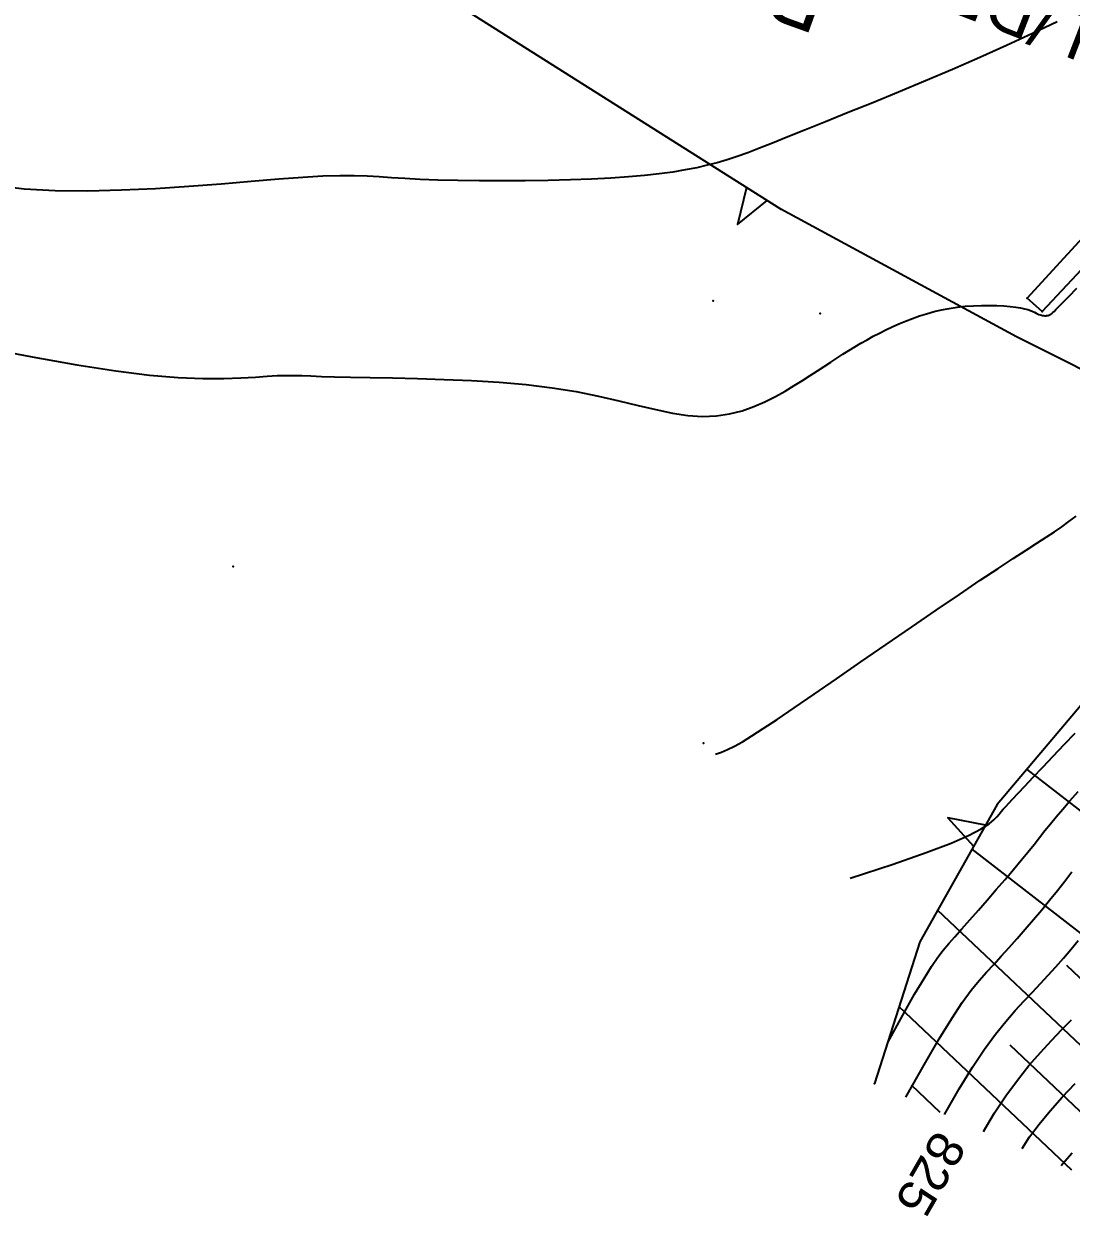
# Model space of a CAD drawing. Header units: metres. Extents: x 820373 to 834957, y 7564678 to 7566875.
# Drawn here: x 821212.48 to 821255.75, y 7564931.99 to 7564981.54 of the extents above; entities that cross this region are included whole.
import ezdxf
from ezdxf.enums import TextEntityAlignment as Align

# ---------------------------------------------------------------- set-up
doc = ezdxf.new("R2010")
doc.units = ezdxf.units.M
for name, color, linetype in [('P-WIPEOUT1', 5, 'Continuous'), ('P-WIPEOUT2', 2, 'Continuous'), ('XREF_GEO$0$F-HZ-PTO-NOTAVEL', 42, 'Continuous'), ('XREF_SON$0$P-PI_PROGRAMADO', 176, 'Continuous'), ('XREF_TOP$0$T-EU-OUTDOOR', 252, 'Continuous'), ('XREF_TOP$0$T-HG-BARRANCO', 23, 'Continuous'), ('XREF_TOP$0$T-HM-COTA', 252, 'Continuous'), ('XREF_TOP$0$T-HM-CURVA_INTERMEDIÁRIA', 252, 'Continuous'), ('XREF_TOP$0$T-HM-CURVA_MESTRA', 23, 'Continuous'), ('XREF_TOP$0$T-VE-VEGETAÇÃO', 92, 'Continuous')]:
    doc.layers.add(name, color=color, linetype=linetype)
doc.styles.add('XREF_GEO$0$ARIAL', font='arial.ttf')
doc.styles.add('XREF_SON$0$ARIAL-1', font='arial.ttf')
doc.styles.add('XREF_TOP$0$ROMANS', font='arial.ttf', dxfattribs={"height": 1.5})

# ---------------------------------------------------------------- blocks, each defined once
blk = doc.blocks.new('XREF_TOP$0$PONTO')
at = {"layer": 'XREF_TOP$0$T-HM-COTA'}
blk.add_point((0, 0), dxfattribs=at)
blk = doc.blocks.new('XREF_TOP$0$MATO 01')
blk.add_lwpolyline([(0.5, 0), (0, 1.5), (-0.5, 0)])
blk = doc.blocks.new('XREF_TOP')
at = {"layer": 'XREF_TOP$0$T-EU-OUTDOOR'}
blk.add_polyline3d([(821254.551, 7564969.663, 819.952), (821253.941, 7564970.208, 819.932), (821262.032, 7564979.044, 819.939), (821262.659, 7564978.308, 819.921)], close=True, dxfattribs=at)
at = {"layer": 'XREF_TOP$0$T-HG-BARRANCO'}
for p, q in [((821263.63, 7564943.227), (821253.926, 7564950.74)), ((821261.181, 7564940.064), (821251.656, 7564947.439)), ((821258.525, 7564937.079), (821250.235, 7564944.919)), ((821259.899, 7564938.532), (821255.573, 7564942.623)), ((821255.776, 7564934.173), (821248.641, 7564940.921)), ((821257.15, 7564935.626), (821253.232, 7564939.331)), ((821250.343, 7564936.558), (821249.156, 7564937.681))]:
    blk.add_line(p, q, dxfattribs=at)
at = {"layer": 'XREF_TOP$0$T-HM-CURVA_INTERMEDIÁRIA', "flags": 128}
for points in [[(821246.622, 7564946.245), (821248.391, 7564946.816), (821249.763, 7564947.294), (821250.793, 7564947.689), (821251.534, 7564948.012), (821252.04, 7564948.273), (821252.364, 7564948.48), (821252.56, 7564948.645), (821252.681, 7564948.778), (821252.775, 7564948.888), (821252.86, 7564948.987), (821252.947, 7564949.088), (821253.049, 7564949.203), (821253.177, 7564949.344), (821253.343, 7564949.523), (821253.559, 7564949.753), (821253.835, 7564950.045), (821254.18, 7564950.407), (821254.58, 7564950.826), (821255.016, 7564951.282), (821255.47, 7564951.757), (821255.924, 7564952.233)], [(821241.052, 7564951.361), (821241.301, 7564951.447), (821241.558, 7564951.554), (821241.84, 7564951.693), (821242.166, 7564951.876), (821242.557, 7564952.115), (821243.03, 7564952.419), (821243.605, 7564952.802), (821244.301, 7564953.273), (821245.128, 7564953.839), (821246.061, 7564954.48), (821247.066, 7564955.173), (821248.11, 7564955.892), (821249.159, 7564956.614), (821250.179, 7564957.313), (821251.136, 7564957.966), (821251.997, 7564958.547), (821252.735, 7564959.039), (821253.36, 7564959.45), (821253.888, 7564959.792), (821254.336, 7564960.081), (821254.721, 7564960.33), (821255.059, 7564960.552), (821255.368, 7564960.763), (821255.663, 7564960.976), (821255.959, 7564961.201)], [(821255.174, 7564981.633), (821254.154, 7564981.144), (821253.087, 7564980.648), (821251.981, 7564980.152), (821250.855, 7564979.662), (821249.729, 7564979.184), (821248.621, 7564978.722), (821247.552, 7564978.284), (821246.541, 7564977.874), (821245.607, 7564977.499), (821244.771, 7564977.163), (821244.045, 7564976.871), (821243.418, 7564976.62), (821242.871, 7564976.404), (821242.387, 7564976.22), (821241.948, 7564976.062), (821241.535, 7564975.925), (821241.131, 7564975.805), (821240.717, 7564975.698), (821240.278, 7564975.598), (821239.805, 7564975.506), (821239.292, 7564975.421), (821238.734, 7564975.345), (821238.124, 7564975.277), (821237.457, 7564975.218), (821236.727, 7564975.167), (821235.927, 7564975.126), (821235.057, 7564975.094), (821234.135, 7564975.071), (821233.186, 7564975.057), (821232.232, 7564975.052), (821231.297, 7564975.056), (821230.406, 7564975.067), (821229.581, 7564975.087), (821228.848, 7564975.115), (821228.218, 7564975.149), (821227.667, 7564975.186), (821227.158, 7564975.222), (821226.656, 7564975.25), (821226.126, 7564975.267), (821225.53, 7564975.267), (821224.833, 7564975.246), (821224.001, 7564975.198), (821223.006, 7564975.123), (821221.87, 7564975.027), (821220.623, 7564974.923), (821219.294, 7564974.82), (821217.914, 7564974.73), (821216.513, 7564974.664), (821215.123, 7564974.633), (821213.773, 7564974.647), (821212.483, 7564974.718), (821211.231, 7564974.858)], [(821248.174, 7564939.451), (821248.795, 7564940.571), (821249.286, 7564941.439), (821249.675, 7564942.099), (821249.984, 7564942.595), (821250.241, 7564942.97), (821250.47, 7564943.27), (821250.696, 7564943.537), (821250.945, 7564943.817), (821251.237, 7564944.143), (821251.565, 7564944.513), (821251.919, 7564944.914), (821252.288, 7564945.336), (821252.66, 7564945.765), (821253.025, 7564946.189), (821253.371, 7564946.597), (821253.688, 7564946.976), (821253.968, 7564947.318), (821254.218, 7564947.629), (821254.448, 7564947.921), (821254.672, 7564948.202), (821254.898, 7564948.484), (821255.138, 7564948.777), (821255.403, 7564949.09), (821255.704, 7564949.435), (821256.048, 7564949.818)], [(821248.919, 7564937.184), (821249.672, 7564938.529), (821250.299, 7564939.602), (821250.82, 7564940.443), (821251.255, 7564941.097), (821251.625, 7564941.604), (821251.951, 7564942.007), (821252.252, 7564942.35), (821252.551, 7564942.673), (821252.862, 7564943.012), (821253.187, 7564943.372), (821253.52, 7564943.747), (821253.859, 7564944.134), (821254.198, 7564944.529), (821254.535, 7564944.929), (821254.864, 7564945.33), (821255.182, 7564945.727), (821255.487, 7564946.119), (821255.781, 7564946.505)], [(821252.129, 7564935.774), (821252.579, 7564936.54), (821253.049, 7564937.246), (821253.529, 7564937.896), (821254.01, 7564938.492), (821254.483, 7564939.036), (821254.939, 7564939.531), (821255.368, 7564939.981), (821255.761, 7564940.386)], [(821253.734, 7564935.07), (821254.033, 7564935.545), (821254.425, 7564936.068), (821254.884, 7564936.622), (821255.388, 7564937.189), (821255.912, 7564937.752)], [(821255.339, 7564934.365), (821255.487, 7564934.55), (821255.8, 7564934.89)]]:
    blk.add_lwpolyline(points, dxfattribs=at)
at = {"layer": 'XREF_TOP$0$T-HM-CURVA_MESTRA', "flags": 128}
for points in [[(821210.709, 7564968.181), (821212.82, 7564967.79), (821214.664, 7564967.451), (821216.271, 7564967.2), (821217.662, 7564967.032), (821218.857, 7564966.933), (821219.873, 7564966.889), (821220.731, 7564966.886), (821221.447, 7564966.909), (821222.042, 7564966.946), (821222.534, 7564966.982), (821222.944, 7564967.005), (821223.299, 7564967.015), (821223.63, 7564967.015), (821223.967, 7564967.007), (821224.339, 7564966.993), (821224.778, 7564966.975), (821225.312, 7564966.957), (821225.973, 7564966.94), (821226.78, 7564966.925), (821227.713, 7564966.909), (821228.742, 7564966.886), (821229.839, 7564966.853), (821230.973, 7564966.803), (821232.115, 7564966.732), (821233.235, 7564966.635), (821234.304, 7564966.506), (821235.297, 7564966.345), (821236.216, 7564966.161), (821237.066, 7564965.967), (821237.854, 7564965.777), (821238.588, 7564965.603), (821239.272, 7564965.46), (821239.913, 7564965.361), (821240.519, 7564965.318), (821241.094, 7564965.341), (821241.64, 7564965.424), (821242.156, 7564965.555), (821242.643, 7564965.726), (821243.101, 7564965.926), (821243.531, 7564966.145), (821243.931, 7564966.371), (821244.304, 7564966.595), (821244.648, 7564966.809), (821244.968, 7564967.012), (821245.267, 7564967.204), (821245.548, 7564967.387), (821245.815, 7564967.562), (821246.072, 7564967.729), (821246.323, 7564967.891), (821246.57, 7564968.047), (821246.818, 7564968.2), (821247.066, 7564968.348), (821247.317, 7564968.492), (821247.571, 7564968.631), (821247.828, 7564968.766), (821248.089, 7564968.896), (821248.356, 7564969.022), (821248.628, 7564969.143), (821248.906, 7564969.259), (821249.191, 7564969.368), (821249.482, 7564969.471), (821249.781, 7564969.565), (821250.086, 7564969.65), (821250.399, 7564969.724), (821250.718, 7564969.787), (821251.046, 7564969.837), (821251.379, 7564969.873), (821251.715, 7564969.897), (821252.047, 7564969.909), (821252.37, 7564969.911), (821252.679, 7564969.904), (821252.967, 7564969.889), (821253.23, 7564969.867), (821253.461, 7564969.839), (821253.658, 7564969.807), (821253.822, 7564969.772), (821253.958, 7564969.735), (821254.07, 7564969.697), (821254.163, 7564969.659), (821254.24, 7564969.623), (821254.306, 7564969.59), (821254.366, 7564969.561), (821254.422, 7564969.537), (821254.476, 7564969.518), (821254.527, 7564969.503), (821254.575, 7564969.493), (821254.62, 7564969.486), (821254.663, 7564969.483), (821254.703, 7564969.483), (821254.739, 7564969.485), (821254.773, 7564969.49), (821254.804, 7564969.497), (821254.833, 7564969.506), (821254.861, 7564969.518), (821254.888, 7564969.532), (821254.914, 7564969.549), (821254.941, 7564969.568), (821254.968, 7564969.59), (821254.999, 7564969.617), (821255.045, 7564969.66), (821255.119, 7564969.734), (821255.237, 7564969.853), (821255.411, 7564970.031), (821255.656, 7564970.281), (821255.986, 7564970.619)], [(821250.524, 7564936.479), (821251.126, 7564937.534), (821251.674, 7564938.424), (821252.174, 7564939.17), (821252.633, 7564939.794), (821253.054, 7564940.32), (821253.445, 7564940.769), (821253.81, 7564941.165), (821254.156, 7564941.53), (821254.487, 7564941.882), (821254.808, 7564942.231), (821255.121, 7564942.579), (821255.43, 7564942.932), (821255.736, 7564943.294), (821256.044, 7564943.669)]]:
    blk.add_lwpolyline(points, dxfattribs=at)
at = {"layer": 'XREF_TOP$0$T-VE-VEGETAÇÃO'}
for points in [[(821260.607, 7564961.313, 821.308), (821260.156, 7564964.108, 821.048), (821258.407, 7564966.15, 820.789), (821253.501, 7564968.612, 820.27), (821243.754, 7564973.888, 819.232), (821230.564, 7564982.223, 818.116), (821228.378, 7564984.381, 817.944), (821227.283, 7564987.054, 817.773), (821226.031, 7564989.782, 817.601), (821224.002, 7564991.885, 817.429), (821203.405, 7565001.737, 816.097), (821181.334, 7565008.601, 814.89), (821173.13, 7565009.789, 814.726), (821164.776, 7565010.016, 814.561), (821164.105, 7565009.913, 814.545)], [(821260.607, 7564961.313, 821.308), (821257.28, 7564954.706, 821.57), (821252.698, 7564949.289, 821.833), (821249.495, 7564943.606, 822.516), (821247.632, 7564937.748, 823.198)]]:
    blk.add_polyline3d(points, dxfattribs=at)
at = {"layer": 'XREF_TOP$0$T-HM-COTA', "rotation": 160.3219444444443}
for p in [(821243.754, 7564973.888, 819.232), (821240.955, 7564970.095, 819.605), (821253.941, 7564970.208, 819.932), (821245.378, 7564969.571, 819.826), (821254.551, 7564969.663, 819.952), (821221.13, 7564959.115, 820.957), (821240.558, 7564951.815, 820.911), (821252.698, 7564949.289, 821.833), (821247.632, 7564937.748, 823.198)]:
    blk.add_blockref('XREF_TOP$0$PONTO', p, dxfattribs=at)
at = {"layer": 'XREF_TOP$0$T-VE-VEGETAÇÃO'}
for p, rotation in [((821242.763, 7564974.514, 819.184), 147.7104660137586), ((821251.967, 7564947.991, 821.989), 60.59304205041982)]:
    blk.add_blockref('XREF_TOP$0$MATO 01', p, dxfattribs=dict(at, rotation=rotation))
at = {"layer": 'XREF_TOP$0$T-HM-CURVA_MESTRA', "style": 'XREF_TOP$0$ROMANS'}
blk.add_text('825', height=1.5, rotation=240.0272, dxfattribs=at).set_placement((821249.95, 7564934.01, 825), align=Align.MIDDLE_CENTER)
blk = doc.blocks.new('XREF_SON$0$P-PI_PROGRAMADO')
at = {"layer": 'XREF_SON$0$P-PI_PROGRAMADO'}
h = blk.add_hatch(color=256, dxfattribs=at)
h.dxf.hatch_style = 1
h.paths.add_polyline_path([(0, 3), (-3, 3), (-3, -3), (0, -3)])
h = blk.add_hatch(color=256, dxfattribs=at)
h.dxf.hatch_style = 1
h.paths.add_polyline_path([(3, 3), (0, 3), (0, -3), (3, -3)])
blk.add_lwpolyline([(-3, 3), (-3, -3), (3, -3), (3, 3)], close=True, dxfattribs=at)
blk.add_point((0, 0), dxfattribs=at)
blk.add_point((0, 0), dxfattribs=at)
at = {"layer": 'XREF_SON$0$P-PI_PROGRAMADO', "style": 'XREF_SON$0$ARIAL-1'}
blk.add_attdef('NOME', text='', height=2.5, rotation=0.0003, dxfattribs=at).set_placement((8.485, 8.485), align=Align.BOTTOM_LEFT)
blk = doc.blocks.new('XREF_SON')
at = {"layer": 'XREF_SON$0$P-PI_PROGRAMADO', "rotation": 160.2064746284141}
blk.add_blockref('XREF_SON$0$P-PI_PROGRAMADO', (821257.123, 7564989.258), dxfattribs=at).add_auto_attribs({'NOME': 'PI-027'})
blk = doc.blocks.new('XREF_GEO')
at = {"layer": 'XREF_GEO$0$F-HZ-PTO-NOTAVEL', "linetype": 'Continuous', "lineweight": -3, "insert": (821271.11, 7564974.152), "char_height": 2, "attachment_point": 1, "rotation": 158.8184, "style": 'XREF_GEO$0$ARIAL'}
blk.add_mtext('FIM OAE SUL/DEC.\\P=EST.235+580,810', dxfattribs=at)

msp = doc.modelspace()

# ---------------------------------------------------------------- block references
at = {"ltscale": 100}
for name in ['XREF_GEO', 'XREF_TOP', 'XREF_SON']:
    msp.add_blockref(name, (0, 0), dxfattribs=at)

# ---------------------------------------------------------------- next in the draw order: wipeouts: each hides what was drawn before it
msp.add_wipeout([(821164.667, 7564884.493), (821124.208, 7564899.054), (821204.04, 7565120.876), (821244.5, 7565106.315)]).dxf.layer = 'P-WIPEOUT1'

# ---------------------------------------------------------------- next in the draw order: wipeouts: each hides what was drawn before it
msp.add_wipeout([(821137.811, 7564936.853), (821097.352, 7564951.414), (821177.184, 7565173.235), (821217.644, 7565158.674)]).dxf.layer = 'P-WIPEOUT2'

doc.saveas('drawing.dxf')
